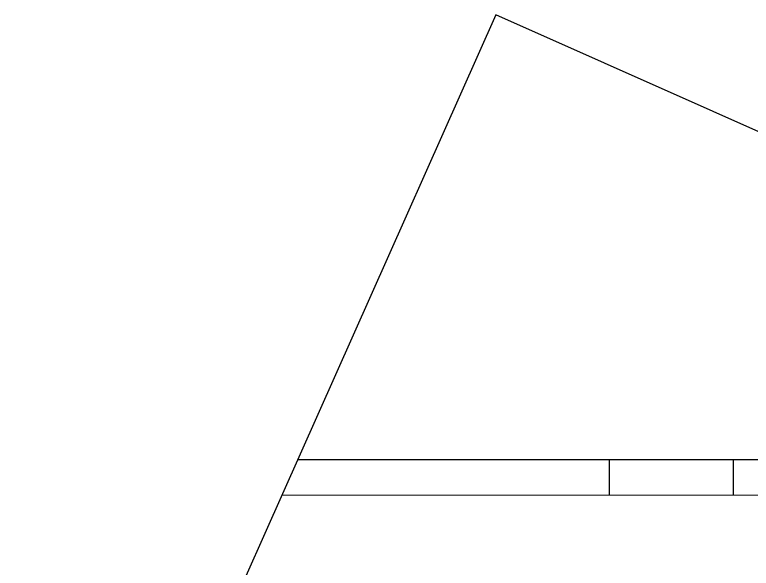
# Model space of a CAD drawing. Header units: inches. Extents: x 15 to 22798, y 21 to 21519.
# Drawn here: x 17364 to 18609, y 11832 to 12768 of the extents above; entities that cross this region are included whole.
import ezdxf

# ---------------------------------------------------------------- set-up
doc = ezdxf.new("R2010")
doc.units = ezdxf.units.IN
doc.header["$MEASUREMENT"] = 0

msp = doc.modelspace()

# ---------------------------------------------------------------- linework, layer by layer
for p, q in [((19869.6, 12015), (17842.1, 12015.5)), ((18369.3, 11955.4), (18369.4, 12015.4)), ((18579.3, 11955.4), (18579.3, 12015.4)), ((20004.5, 11955), (17815.4, 11955.6))]:
    msp.add_line(p, q)
msp.add_lwpolyline([(17363.9, 10941.4), (19191, 10127.9), (20004.5, 11955), (18177.4, 12768.5)], close=True)

doc.saveas('drawing.dxf')
